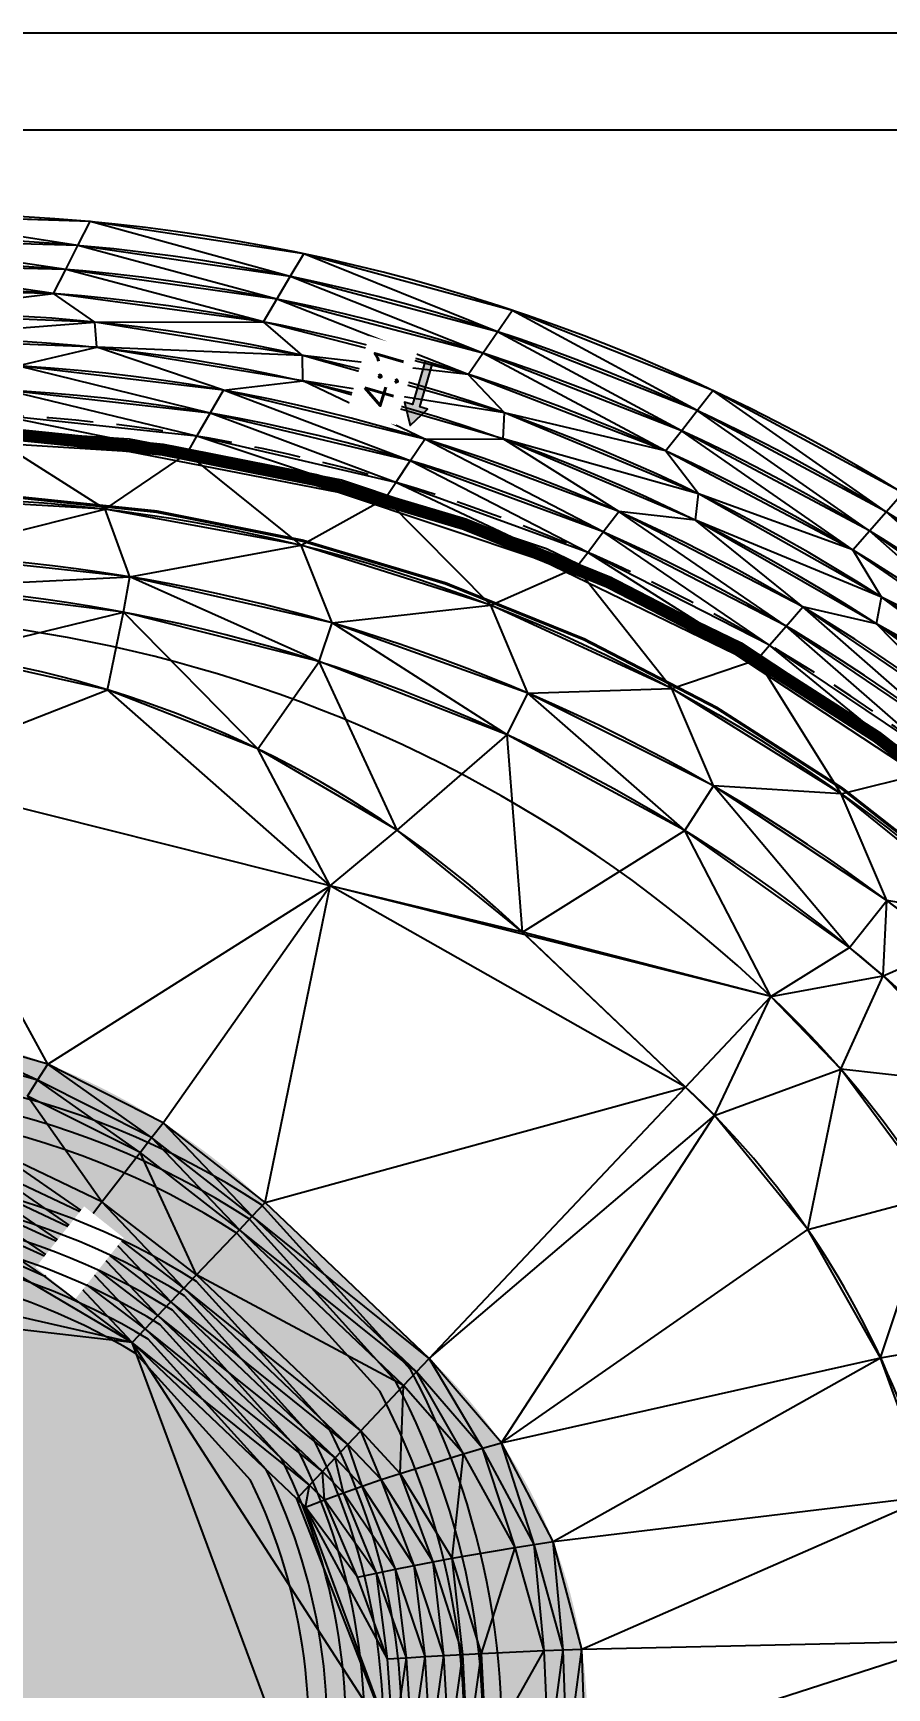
# Model space of a CAD drawing. Header units: inches. Extents: x 2461366 to 2469791, y 7062737 to 7065282.
# Drawn here: x 2467173.5 to 2467310.7, y 7064400.1 to 7064666.2 of the extents above; entities that cross this region are included whole.
import ezdxf

# ---------------------------------------------------------------- set-up
doc = ezdxf.new("R2010")
doc.units = ezdxf.units.IN
doc.header["$LTSCALE"] = 60
doc.header["$MEASUREMENT"] = 0
doc.linetypes.add('DASHED2', pattern=[0.375, 0.25, -0.125])
for name, color, linetype in [('3D', 5, 'Continuous'), ('C-SITE-VOLM', 7, 'Continuous'), ('CONT MNR LABEL', 6, 'Continuous'), ('CONTOURS', 35, 'Continuous'), ('POND HATCH', 9, 'Continuous'), ('PROP TRAIL', 3, 'Continuous'), ('Proposed Ground-C-TINN', 7, 'Continuous'), ('Proposed Ground-C-TINN-BNDY', 7, 'Continuous'), ('VOLLBLS', 7, 'Continuous'), ('WALL', 6, 'Continuous')]:
    doc.layers.add(name, color=color, linetype=linetype)
doc.styles.add('L80', font='simplex', dxfattribs={"height": 4.8})

# ---------------------------------------------------------------- blocks, each defined once
blk = doc.blocks.new('ARW-STREET')
blk.add_hatch(color=252).paths.add_polyline_path([(0.52, 0), (0.52, 6.04), (1.61, 6.04), (0, 8.83), (-1.61, 6.04), (-0.52, 6.04), (-0.52, 0)])
at = {"color": 4}
blk.add_lwpolyline([(0.52, 0), (0.52, 6.04), (1.61, 6.04), (0, 8.83), (-1.61, 6.04), (-0.52, 6.04), (-0.52, 0)], close=True, dxfattribs=at)

msp = doc.modelspace()

# ---------------------------------------------------------------- hatches: boundary and pattern name
at = {"layer": 'POND HATCH'}
h = msp.add_hatch(color=256, dxfattribs=at)
edge = h.paths.add_edge_path()
edge.add_arc((2466951.7, 7064352.35), 108.89, 233.9109, 275.8982)
edge.add_arc((2466992.73, 7064077.06), 169.62, 27.5436, 100.1323, ccw=False)
edge.add_arc((2467160.22, 7064161.14), 18, 198.2789, 316.5411)
edge.add_arc((2467248.7, 7064103.14), 88.14, 109.668, 148.8305, ccw=False)
edge.add_line((2467219.04, 7064186.14), (2467258.55, 7064203.87))
edge.add_arc((2467251.9, 7064218.69), 16.24, 294.1759, 386.094)
edge.add_line((2467266.49, 7064225.83), (2467260.31, 7064252.16))
edge.add_arc((2467435.11, 7064293.18), 179.55, 173.6431, 193.2048, ccw=False)
edge.add_line((2467256.66, 7064313.06), (2467262.32, 7064388.5))
edge.add_arc((2467182.25, 7064394.51), 80.3, 355.7132, 406.8753)
edge.add_line((2467237.14, 7064453.11), (2467210.8, 7064478.15))
edge.add_arc((2467136.05, 7064399.52), 108.49, 46.4533, 108.4108)
edge.add_line((2467101.79, 7064502.45), (2467083.31, 7064495.55))
edge.add_arc((2467016.7, 7064673.98), 190.45, 271.6598, 290.4729, ccw=False)
edge.add_arc((2467015.03, 7064451.78), 32.62, 77.2805, 154.3479)
edge.add_arc((2467111.93, 7064394.37), 145.16, 150.4749, 155.1278)
edge.add_arc((2467048.45, 7064421.34), 76.26, 153.4501, 169.2835)
edge.add_arc((2466785.23, 7064485.08), 194.71, 305.5174, 345.2536, ccw=False)
edge.add_line((2466898.35, 7064326.6), (2466887.56, 7064264.35))

# ---------------------------------------------------------------- linework, layer by layer
at = {"layer": '3D'}
for points in [[(2467154.31, 7064603.13, 556), (2467188.97, 7064600.97, 556), (2467223.06, 7064594.33, 556), (2467256, 7064583.32, 556), (2467287.24, 7064568.13, 556), (2467316.24, 7064549.02, 556)], [(2467154.31, 7064601.13, 553), (2467188.72, 7064598.98, 553), (2467222.55, 7064592.39, 553), (2467255.25, 7064581.46, 553), (2467286.25, 7064566.39, 553), (2467315.03, 7064547.42, 553)]]:
    msp.add_polyline3d(points, dxfattribs=at)
at = {"layer": 'C-SITE-VOLM'}
msp.add_lwpolyline([(2466523.71, 7063920.59), (2467563.71, 7063920.59), (2467563.71, 7064650.59), (2466523.71, 7064650.59), (2466523.71, 7063920.59)], dxfattribs=at)
at = {"layer": 'CONTOURS'}
for points, elevation in [([(2467378.23, 7064513.48, 0.264884), (2467116.04, 7064618.46), (2467090.55, 7064611.83, -0.082006), (2466933.08, 7064597.48, 0.031093), (2466878.18, 7064598.7), (2466862.05, 7064598.13, -0.20849), (2466803.89, 7064628.68)], 560), ([(2466808.62, 7064617.54, 0.183735), (2466846.28, 7064593.5), (2466859.14, 7064590.84), (2466862.33, 7064594.14), (2466878.33, 7064594.7, -0.031112), (2466932.76, 7064593.49, 0.082018), (2467091.56, 7064607.96), (2467116.82, 7064614.53, -0.264661), (2467375.1, 7064510.99, -0.007046)], 559), ([(2467371.97, 7064508.5, 0.264433), (2467117.6, 7064610.6), (2467092.57, 7064604.08, -0.08203), (2466932.45, 7064589.51, 0.032021), (2466891.55, 7064588.69), (2466877.09, 7064587.11)], 558)]:
    msp.add_lwpolyline(points, format="xyb", dxfattribs=dict(at, elevation=elevation))
msp.add_arc((2467155.01, 7064335.88, 554), 266.25, 38.5076, 97.6154, dxfattribs=at)
at = {"layer": 'Proposed Ground-C-TINN'}
for p, q in [((2467180.71, 7064632.02, 563), (2467148.01, 7064637.05, 564)), ((2467182.68, 7064635.86, 564), (2467148.01, 7064637.05, 564)), ((2467180.71, 7064632.02, 563), (2467182.68, 7064635.86, 564)), ((2467216.99, 7064630.69, 564), (2467182.68, 7064635.86, 564)), ((2467214.82, 7064627.05, 563), (2467182.68, 7064635.86, 564)), ((2467178.75, 7064628.17, 562), (2467146.26, 7064633, 563)), ((2467180.71, 7064632.02, 563), (2467146.26, 7064633, 563)), ((2467178.75, 7064628.17, 562), (2467180.71, 7064632.02, 563)), ((2467212.66, 7064623.41, 562), (2467180.71, 7064632.02, 563)), ((2467214.82, 7064627.05, 563), (2467180.71, 7064632.02, 563)), ((2467214.82, 7064627.05, 563), (2467216.99, 7064630.69, 564)), ((2467250.48, 7064621.6, 564), (2467216.99, 7064630.69, 564)), ((2467248.12, 7064618.17, 563), (2467216.99, 7064630.69, 564)), ((2467176.81, 7064624.31, 561), (2467144.53, 7064628.94, 562)), ((2467178.75, 7064628.17, 562), (2467144.53, 7064628.94, 562)), ((2467176.81, 7064624.31, 561), (2467178.75, 7064628.17, 562)), ((2467210.5, 7064619.76, 561), (2467178.75, 7064628.17, 562)), ((2467212.66, 7064623.41, 562), (2467178.75, 7064628.17, 562)), ((2467212.66, 7064623.41, 562), (2467214.82, 7064627.05, 563)), ((2467245.77, 7064614.73, 562), (2467214.82, 7064627.05, 563)), ((2467248.12, 7064618.17, 563), (2467214.82, 7064627.05, 563)), ((2467176.81, 7064624.31, 561), (2467142.81, 7064624.87, 561)), ((2467149.71, 7064621.08, 560), (2467176.81, 7064624.31, 561)), ((2467210.5, 7064619.76, 561), (2467176.81, 7064624.31, 561)), ((2467183.44, 7064619.71, 560), (2467176.81, 7064624.31, 561)), ((2467210.5, 7064619.76, 561), (2467212.66, 7064623.41, 562)), ((2467243.43, 7064611.29, 561), (2467212.66, 7064623.41, 562)), ((2467245.77, 7064614.73, 562), (2467212.66, 7064623.41, 562)), ((2467248.12, 7064618.17, 563), (2467250.48, 7064621.6, 564)), ((2467282.7, 7064608.73, 564), (2467250.48, 7064621.6, 564)), ((2467280.18, 7064605.49, 563), (2467250.48, 7064621.6, 564)), ((2467183.44, 7064619.71, 560), (2467149.71, 7064621.08, 560)), ((2467150.25, 7064617.09, 559), (2467183.44, 7064619.71, 560)), ((2467183.44, 7064619.71, 560), (2467210.5, 7064619.76, 561)), ((2467183.75, 7064615.66, 559), (2467183.44, 7064619.71, 560)), ((2467216.78, 7064614.36, 560), (2467183.44, 7064619.71, 560)), ((2467243.43, 7064611.29, 561), (2467210.5, 7064619.76, 561)), ((2467216.78, 7064614.36, 560), (2467210.5, 7064619.76, 561)), ((2467183.75, 7064615.66, 559), (2467150.25, 7064617.09, 559)), ((2467245.77, 7064614.73, 562), (2467248.12, 7064618.17, 563)), ((2467277.65, 7064602.25, 562), (2467248.12, 7064618.17, 563)), ((2467280.18, 7064605.49, 563), (2467248.12, 7064618.17, 563)), ((2467171.02, 7064612.67, 558), (2467183.75, 7064615.66, 559)), ((2467216.78, 7064614.36, 560), (2467183.75, 7064615.66, 559)), ((2467216.83, 7064610.25, 559), (2467183.75, 7064615.66, 559)), ((2467204.08, 7064608.75, 558), (2467183.75, 7064615.66, 559)), ((2467249.25, 7064605.11, 560), (2467216.78, 7064614.36, 560)), ((2467216.83, 7064610.25, 559), (2467216.78, 7064614.36, 560)), ((2467243.43, 7064611.29, 561), (2467216.78, 7064614.36, 560)), ((2467243.43, 7064611.29, 561), (2467245.77, 7064614.73, 562)), ((2467275.13, 7064599.01, 561), (2467245.77, 7064614.73, 562)), ((2467277.65, 7064602.25, 562), (2467245.77, 7064614.73, 562)), ((2467204.08, 7064608.75, 558), (2467171.02, 7064612.67, 558)), ((2467201.96, 7064605.07, 557), (2467171.02, 7064612.67, 558)), ((2467275.13, 7064599.01, 561), (2467243.43, 7064611.29, 561)), ((2467249.25, 7064605.11, 560), (2467243.43, 7064611.29, 561)), ((2467201.96, 7064605.07, 557), (2467169.12, 7064608.77, 557)), ((2467199.84, 7064601.37, 556), (2467169.12, 7064608.77, 557)), ((2467201.96, 7064605.07, 557), (2467204.08, 7064608.75, 558)), ((2467204.08, 7064608.75, 558), (2467216.83, 7064610.25, 559)), ((2467236.43, 7064600.91, 558), (2467204.08, 7064608.75, 558)), ((2467234.11, 7064597.43, 557), (2467204.08, 7064608.75, 558)), ((2467249.25, 7064605.11, 560), (2467216.83, 7064610.25, 559)), ((2467249.04, 7064600.95, 559), (2467216.83, 7064610.25, 559)), ((2467236.43, 7064600.91, 558), (2467216.83, 7064610.25, 559)), ((2467280.18, 7064605.49, 563), (2467282.7, 7064608.73, 564)), ((2467313.23, 7064592.24, 564), (2467282.7, 7064608.73, 564)), ((2467310.54, 7064589.19, 563), (2467282.7, 7064608.73, 564)), ((2467277.65, 7064602.25, 562), (2467280.18, 7064605.49, 563)), ((2467307.86, 7064586.15, 562), (2467280.18, 7064605.49, 563)), ((2467310.54, 7064589.19, 563), (2467280.18, 7064605.49, 563)), ((2467199.84, 7064601.37, 556), (2467167.23, 7064604.85, 556)), ((2467198.26, 7064598.59, 554), (2467167.23, 7064604.85, 556)), ((2467199.84, 7064601.37, 556), (2467201.96, 7064605.07, 557)), ((2467234.11, 7064597.43, 557), (2467201.96, 7064605.07, 557)), ((2467231.79, 7064593.95, 556), (2467201.96, 7064605.07, 557)), ((2467249.04, 7064600.95, 559), (2467249.25, 7064605.11, 560)), ((2467280.4, 7064592.09, 560), (2467249.25, 7064605.11, 560)), ((2467275.13, 7064599.01, 561), (2467249.25, 7064605.11, 560)), ((2467198.26, 7064598.59, 554), (2467165.81, 7064601.91, 554)), ((2467185.09, 7064589.65, 553), (2467165.81, 7064601.91, 554)), ((2467198.26, 7064598.59, 554), (2467199.84, 7064601.37, 556)), ((2467231.79, 7064593.95, 556), (2467199.84, 7064601.37, 556)), ((2467230.06, 7064591.33, 554), (2467199.84, 7064601.37, 556)), ((2467234.11, 7064597.43, 557), (2467236.43, 7064600.91, 558)), ((2467236.43, 7064600.91, 558), (2467249.04, 7064600.95, 559)), ((2467267.6, 7064589.24, 558), (2467236.43, 7064600.91, 558)), ((2467265.1, 7064585.97, 557), (2467236.43, 7064600.91, 558)), ((2467280.4, 7064592.09, 560), (2467249.04, 7064600.95, 559)), ((2467279.91, 7064587.87, 559), (2467249.04, 7064600.95, 559)), ((2467267.6, 7064589.24, 558), (2467249.04, 7064600.95, 559)), ((2467275.13, 7064599.01, 561), (2467277.65, 7064602.25, 562)), ((2467305.18, 7064583.1, 561), (2467277.65, 7064602.25, 562)), ((2467307.86, 7064586.15, 562), (2467277.65, 7064602.25, 562)), ((2467185.09, 7064589.65, 553), (2467198.26, 7064598.59, 554)), ((2467230.06, 7064591.33, 554), (2467198.26, 7064598.59, 554)), ((2467216.57, 7064583.86, 553), (2467198.26, 7064598.59, 554)), ((2467305.18, 7064583.1, 561), (2467275.13, 7064599.01, 561)), ((2467280.4, 7064592.09, 560), (2467275.13, 7064599.01, 561)), ((2467231.79, 7064593.95, 556), (2467234.11, 7064597.43, 557)), ((2467265.1, 7064585.97, 557), (2467234.11, 7064597.43, 557)), ((2467262.61, 7064582.7, 556), (2467234.11, 7064597.43, 557)), ((2467230.06, 7064591.33, 554), (2467231.79, 7064593.95, 556)), ((2467262.61, 7064582.7, 556), (2467231.79, 7064593.95, 556)), ((2467260.74, 7064580.24, 554), (2467231.79, 7064593.95, 556)), ((2467310.54, 7064589.19, 563), (2467313.23, 7064592.24, 564)), ((2467185.09, 7064589.65, 553), (2467153.14, 7064591.47, 553)), ((2467155.85, 7064582.27, 552), (2467185.09, 7064589.65, 553)), ((2467216.57, 7064583.86, 553), (2467185.09, 7064589.65, 553)), ((2467189.04, 7064578.78, 552), (2467185.09, 7064589.65, 553)), ((2467216.57, 7064583.86, 553), (2467230.06, 7064591.33, 554)), ((2467260.74, 7064580.24, 554), (2467230.06, 7064591.33, 554)), ((2467247.07, 7064574.2, 553), (2467230.06, 7064591.33, 554)), ((2467279.91, 7064587.87, 559), (2467280.4, 7064592.09, 560)), ((2467309.8, 7064575.48, 560), (2467280.4, 7064592.09, 560)), ((2467305.18, 7064583.1, 561), (2467280.4, 7064592.09, 560)), ((2467265.1, 7064585.97, 557), (2467267.6, 7064589.24, 558)), ((2467279.91, 7064587.87, 559), (2467267.6, 7064589.24, 558)), ((2467297.15, 7064573.92, 558), (2467267.6, 7064589.24, 558)), ((2467294.49, 7064570.85, 557), (2467267.6, 7064589.24, 558)), ((2467309.8, 7064575.48, 560), (2467279.91, 7064587.87, 559)), ((2467309.01, 7064571.22, 559), (2467279.91, 7064587.87, 559)), ((2467297.15, 7064573.92, 558), (2467279.91, 7064587.87, 559)), ((2467307.86, 7064586.15, 562), (2467310.54, 7064589.19, 563)), ((2467335.98, 7064566.63, 562), (2467310.54, 7064589.19, 563)), ((2467338.82, 7064569.49, 563), (2467310.54, 7064589.19, 563)), ((2467262.61, 7064582.7, 556), (2467265.1, 7064585.97, 557)), ((2467294.49, 7064570.85, 557), (2467265.1, 7064585.97, 557)), ((2467291.82, 7064567.78, 556), (2467265.1, 7064585.97, 557)), ((2467305.18, 7064583.1, 561), (2467307.86, 7064586.15, 562)), ((2467333.15, 7064563.77, 561), (2467307.86, 7064586.15, 562)), ((2467335.98, 7064566.63, 562), (2467307.86, 7064586.15, 562)), ((2467189.04, 7064578.78, 552), (2467155.85, 7064582.27, 552)), ((2467189.04, 7064578.78, 552), (2467216.57, 7064583.86, 553)), ((2467247.07, 7064574.2, 553), (2467216.57, 7064583.86, 553)), ((2467221.57, 7064571.35, 552), (2467216.57, 7064583.86, 553)), ((2467260.74, 7064580.24, 554), (2467262.61, 7064582.7, 556)), ((2467291.82, 7064567.78, 556), (2467262.61, 7064582.7, 556)), ((2467289.83, 7064565.48, 554), (2467262.61, 7064582.7, 556)), ((2467333.15, 7064563.77, 561), (2467305.18, 7064583.1, 561)), ((2467309.8, 7064575.48, 560), (2467305.18, 7064583.1, 561)), ((2467247.07, 7064574.2, 553), (2467260.74, 7064580.24, 554)), ((2467289.83, 7064565.48, 554), (2467260.74, 7064580.24, 554)), ((2467276.13, 7064560.81, 553), (2467260.74, 7064580.24, 554)), ((2467155.84, 7064577.12, 551), (2467189.04, 7064578.78, 552)), ((2467188.02, 7064573.08, 551), (2467155.84, 7064577.12, 551)), ((2467188.02, 7064573.08, 551), (2467189.04, 7064578.78, 552)), ((2467221.57, 7064571.35, 552), (2467189.04, 7064578.78, 552)), ((2467219.45, 7064565.13, 551), (2467189.04, 7064578.78, 552)), ((2467221.57, 7064571.35, 552), (2467247.07, 7064574.2, 553)), ((2467276.13, 7064560.81, 553), (2467247.07, 7064574.2, 553)), ((2467252.98, 7064560.08, 552), (2467247.07, 7064574.2, 553)), ((2467294.49, 7064570.85, 557), (2467297.15, 7064573.92, 558)), ((2467309.01, 7064571.22, 559), (2467297.15, 7064573.92, 558)), ((2467324.66, 7064555.17, 558), (2467297.15, 7064573.92, 558)), ((2467321.83, 7064552.3, 557), (2467297.15, 7064573.92, 558)), ((2467309.01, 7064571.22, 559), (2467309.8, 7064575.48, 560)), ((2467337.02, 7064555.51, 560), (2467309.8, 7064575.48, 560)), ((2467333.15, 7064563.77, 561), (2467309.8, 7064575.48, 560)), ((2467160.16, 7064566.27, 549), (2467188.02, 7064573.08, 551)), ((2467185.47, 7064560.59, 549), (2467188.02, 7064573.08, 551)), ((2467209.61, 7064551.1, 549), (2467188.02, 7064573.08, 551)), ((2467219.45, 7064565.13, 551), (2467188.02, 7064573.08, 551)), ((2467219.45, 7064565.13, 551), (2467221.57, 7064571.35, 552)), ((2467249.67, 7064553.36, 551), (2467221.57, 7064571.35, 552)), ((2467252.98, 7064560.08, 552), (2467221.57, 7064571.35, 552)), ((2467291.82, 7064567.78, 556), (2467294.49, 7064570.85, 557)), ((2467321.83, 7064552.3, 557), (2467294.49, 7064570.85, 557)), ((2467319.01, 7064549.43, 556), (2467294.49, 7064570.85, 557)), ((2467337.02, 7064555.51, 560), (2467309.01, 7064571.22, 559)), ((2467335.92, 7064551.22, 559), (2467309.01, 7064571.22, 559)), ((2467324.66, 7064555.17, 558), (2467309.01, 7064571.22, 559)), ((2467185.47, 7064560.59, 549), (2467160.16, 7064566.27, 549)), ((2467289.83, 7064565.48, 554), (2467291.82, 7064567.78, 556)), ((2467319.01, 7064549.43, 556), (2467291.82, 7064567.78, 556)), ((2467316.89, 7064547.27, 554), (2467291.82, 7064567.78, 556)), ((2467209.61, 7064551.1, 549), (2467219.45, 7064565.13, 551)), ((2467232.01, 7064538.01, 549), (2467219.45, 7064565.13, 551)), ((2467249.67, 7064553.36, 551), (2467219.45, 7064565.13, 551)), ((2467276.13, 7064560.81, 553), (2467289.83, 7064565.48, 554)), ((2467316.89, 7064547.27, 554), (2467289.83, 7064565.48, 554)), ((2467303.3, 7064543.9, 553), (2467289.83, 7064565.48, 554)), ((2467150.47, 7064546.87, 550), (2467185.47, 7064560.59, 549)), ((2467209.61, 7064551.1, 549), (2467185.47, 7064560.59, 549)), ((2467221.25, 7064529.09, 550), (2467185.47, 7064560.59, 549)), ((2467252.98, 7064560.08, 552), (2467276.13, 7064560.81, 553)), ((2467303.3, 7064543.9, 553), (2467276.13, 7064560.81, 553)), ((2467282.82, 7064545.14, 552), (2467276.13, 7064560.81, 553)), ((2467249.67, 7064553.36, 551), (2467252.98, 7064560.08, 552)), ((2467278.21, 7064537.97, 551), (2467252.98, 7064560.08, 552)), ((2467282.82, 7064545.14, 552), (2467252.98, 7064560.08, 552)), ((2467232.01, 7064538.01, 549), (2467249.67, 7064553.36, 551)), ((2467278.21, 7064537.97, 551), (2467249.67, 7064553.36, 551)), ((2467252.13, 7064521.64, 549), (2467249.67, 7064553.36, 551)), ((2467221.25, 7064529.09, 550), (2467209.61, 7064551.1, 549)), ((2467232.01, 7064538.01, 549), (2467209.61, 7064551.1, 549)), ((2467303.3, 7064543.9, 553), (2467316.89, 7064547.27, 554)), ((2467221.25, 7064529.09, 550), (2467150.47, 7064546.87, 550)), ((2467175.88, 7064500.43, 548), (2467150.47, 7064546.87, 550)), ((2467278.21, 7064537.97, 551), (2467282.82, 7064545.14, 552)), ((2467303.3, 7064543.9, 553), (2467282.82, 7064545.14, 552)), ((2467304.64, 7064519.18, 551), (2467282.82, 7064545.14, 552)), ((2467310.66, 7064526.73, 552), (2467282.82, 7064545.14, 552)), ((2467328.15, 7064523.73, 553), (2467303.3, 7064543.9, 553)), ((2467310.66, 7064526.73, 552), (2467303.3, 7064543.9, 553)), ((2467221.25, 7064529.09, 550), (2467232.01, 7064538.01, 549)), ((2467252.13, 7064521.64, 549), (2467232.01, 7064538.01, 549)), ((2467252.13, 7064521.64, 549), (2467278.21, 7064537.97, 551)), ((2467304.64, 7064519.18, 551), (2467278.21, 7064537.97, 551)), ((2467292.03, 7064511.3, 550), (2467278.21, 7064537.97, 551)), ((2467175.88, 7064500.43, 548), (2467221.25, 7064529.09, 550)), ((2467194.41, 7064490.97, 548), (2467221.25, 7064529.09, 550)), ((2467210.8, 7064478.15, 548), (2467221.25, 7064529.09, 550)), ((2467252.13, 7064521.64, 549), (2467221.25, 7064529.09, 550)), ((2467278.34, 7064496.73, 549), (2467221.25, 7064529.09, 550)), ((2467252.58, 7064521.22, 549), (2467221.25, 7064529.09, 550)), ((2467304.64, 7064519.18, 551), (2467310.66, 7064526.73, 552)), ((2467310.09, 7064514.64, 551), (2467310.66, 7064526.73, 552)), ((2467328.15, 7064523.73, 553), (2467310.66, 7064526.73, 552)), ((2467320.56, 7064519.14, 552), (2467310.66, 7064526.73, 552)), ((2467252.58, 7064521.22, 549), (2467252.13, 7064521.64, 549)), ((2467292.03, 7064511.3, 550), (2467252.13, 7064521.64, 549)), ((2467278.34, 7064496.73, 549), (2467252.58, 7064521.22, 549)), ((2467292.03, 7064511.3, 550), (2467252.58, 7064521.22, 549)), ((2467292.03, 7064511.3, 550), (2467304.64, 7064519.18, 551)), ((2467310.09, 7064514.64, 551), (2467304.64, 7064519.18, 551)), ((2467310.09, 7064514.64, 551), (2467320.56, 7064519.14, 552)), ((2467292.03, 7064511.3, 550), (2467310.09, 7064514.64, 551)), ((2467303.26, 7064499.63, 550), (2467310.09, 7064514.64, 551)), ((2467327.43, 7064496.88, 551), (2467310.09, 7064514.64, 551)), ((2467278.34, 7064496.73, 549), (2467292.03, 7064511.3, 550)), ((2467283, 7064492.14, 549), (2467292.03, 7064511.3, 550)), ((2467303.26, 7064499.63, 550), (2467292.03, 7064511.3, 550)), ((2467175.88, 7064500.43, 548), (2467155.88, 7064506.18, 548)), ((2467174.24, 7064497.85, 547), (2467155.88, 7064506.18, 548)), ((2467174.24, 7064497.85, 547), (2467154.48, 7064503.38, 547)), ((2467174.24, 7064497.85, 547), (2467175.88, 7064500.43, 548)), ((2467194.41, 7064490.97, 548), (2467175.88, 7064500.43, 548)), ((2467192.55, 7064488.6, 547), (2467175.88, 7064500.43, 548)), ((2467283, 7064492.14, 549), (2467303.26, 7064499.63, 550)), ((2467297.98, 7064473.82, 549), (2467303.26, 7064499.63, 550)), ((2467327.43, 7064496.88, 551), (2467303.26, 7064499.63, 550)), ((2467318.3, 7064479.28, 550), (2467303.26, 7064499.63, 550)), ((2467172.61, 7064495.26, 546), (2467174.24, 7064497.85, 547)), ((2467192.55, 7064488.6, 547), (2467174.24, 7064497.85, 547)), ((2467190.7, 7064486.22, 546), (2467174.24, 7064497.85, 547)), ((2467210.8, 7064478.15, 548), (2467278.34, 7064496.73, 549)), ((2467237.14, 7064453.11, 548), (2467278.34, 7064496.73, 549)), ((2467283, 7064492.14, 549), (2467278.34, 7064496.73, 549)), ((2467190.7, 7064486.22, 546), (2467172.61, 7064495.26, 546)), ((2467184.55, 7064478.27, 545), (2467172.61, 7064495.26, 546)), ((2467237.14, 7064453.11, 548), (2467283, 7064492.14, 549)), ((2467248.74, 7064439.52, 548), (2467283, 7064492.14, 549)), ((2467297.98, 7064473.82, 549), (2467283, 7064492.14, 549)), ((2467190.7, 7064486.22, 546), (2467192.55, 7064488.6, 547)), ((2467192.55, 7064488.6, 547), (2467194.41, 7064490.97, 548)), ((2467208.73, 7064475.98, 547), (2467192.55, 7064488.6, 547)), ((2467206.66, 7064473.8, 546), (2467192.55, 7064488.6, 547)), ((2467210.8, 7064478.15, 548), (2467194.41, 7064490.97, 548)), ((2467208.73, 7064475.98, 547), (2467194.41, 7064490.97, 548)), ((2467184.55, 7064478.27, 545), (2467167.24, 7064486.59, 545)), ((2467182.71, 7064475.88, 544), (2467167.24, 7064486.59, 545)), ((2467184.55, 7064478.27, 545), (2467190.7, 7064486.22, 546)), ((2467206.66, 7064473.8, 546), (2467190.7, 7064486.22, 546)), ((2467199.77, 7064466.55, 545), (2467190.7, 7064486.22, 546)), ((2467182.71, 7064475.88, 544), (2467165.64, 7064483.97, 544)), ((2467180.88, 7064473.48, 543), (2467165.64, 7064483.97, 544)), ((2467180.88, 7064473.48, 543), (2467164.06, 7064481.35, 543)), ((2467179.05, 7064471.08, 542), (2467164.06, 7064481.35, 543)), ((2467179.05, 7064471.08, 542), (2467162.48, 7064478.71, 542)), ((2467177.23, 7064468.68, 541), (2467162.48, 7064478.71, 542)), ((2467182.71, 7064475.88, 544), (2467184.55, 7064478.27, 545)), ((2467199.77, 7064466.55, 545), (2467184.55, 7064478.27, 545)), ((2467197.71, 7064464.38, 544), (2467184.55, 7064478.27, 545)), ((2467208.73, 7064475.98, 547), (2467210.8, 7064478.15, 548)), ((2467237.14, 7064453.11, 548), (2467210.8, 7064478.15, 548)), ((2467297.98, 7064473.82, 549), (2467318.3, 7064479.28, 550)), ((2467309.66, 7064453.23, 549), (2467318.3, 7064479.28, 550)), ((2467177.23, 7064468.68, 541), (2467160.91, 7064476.07, 541)), ((2467175.41, 7064466.27, 540), (2467160.91, 7064476.07, 541)), ((2467180.88, 7064473.48, 543), (2467182.71, 7064475.88, 544)), ((2467197.71, 7064464.38, 544), (2467182.71, 7064475.88, 544)), ((2467195.64, 7064462.2, 543), (2467182.71, 7064475.88, 544)), ((2467206.66, 7064473.8, 546), (2467208.73, 7064475.98, 547)), ((2467237.14, 7064453.11, 548), (2467208.73, 7064475.98, 547)), ((2467235.08, 7064450.93, 547), (2467208.73, 7064475.98, 547)), ((2467189.44, 7064455.68, 540), (2467112.07, 7064473.2, 540)), ((2467175.41, 7064466.27, 540), (2467159.35, 7064473.42, 540)), ((2467189.44, 7064455.68, 540), (2467159.35, 7064473.42, 540)), ((2467179.05, 7064471.08, 542), (2467180.88, 7064473.48, 543)), ((2467195.64, 7064462.2, 543), (2467180.88, 7064473.48, 543)), ((2467193.57, 7064460.03, 542), (2467180.88, 7064473.48, 543)), ((2467199.77, 7064466.55, 545), (2467206.66, 7064473.8, 546)), ((2467235.08, 7064450.93, 547), (2467206.66, 7064473.8, 546)), ((2467233.02, 7064448.75, 546), (2467206.66, 7064473.8, 546)), ((2467248.74, 7064439.52, 548), (2467297.98, 7064473.82, 549)), ((2467309.66, 7064453.23, 549), (2467297.98, 7064473.82, 549)), ((2467177.23, 7064468.68, 541), (2467179.05, 7064471.08, 542)), ((2467193.57, 7064460.03, 542), (2467179.05, 7064471.08, 542)), ((2467191.51, 7064457.86, 541), (2467179.05, 7064471.08, 542)), ((2467175.41, 7064466.27, 540), (2467177.23, 7064468.68, 541)), ((2467191.51, 7064457.86, 541), (2467177.23, 7064468.68, 541)), ((2467189.44, 7064455.68, 540), (2467177.23, 7064468.68, 541)), ((2467189.44, 7064455.68, 540), (2467094.16, 7064466.51, 540)), ((2467189.44, 7064455.68, 540), (2467175.41, 7064466.27, 540)), ((2467197.71, 7064464.38, 544), (2467199.77, 7064466.55, 545)), ((2467233.02, 7064448.75, 546), (2467199.77, 7064466.55, 545)), ((2467226.16, 7064441.47, 545), (2467199.77, 7064466.55, 545)), ((2467193.57, 7064460.03, 542), (2467195.64, 7064462.2, 543)), ((2467195.64, 7064462.2, 543), (2467197.71, 7064464.38, 544)), ((2467222.04, 7064437.11, 543), (2467195.64, 7064462.2, 543)), ((2467224.1, 7064439.29, 544), (2467195.64, 7064462.2, 543)), ((2467224.1, 7064439.29, 544), (2467197.71, 7064464.38, 544)), ((2467226.16, 7064441.47, 545), (2467197.71, 7064464.38, 544)), ((2467191.51, 7064457.86, 541), (2467193.57, 7064460.03, 542)), ((2467219.99, 7064434.92, 542), (2467193.57, 7064460.03, 542)), ((2467222.04, 7064437.11, 543), (2467193.57, 7064460.03, 542)), ((2467189.44, 7064455.68, 540), (2467191.51, 7064457.86, 541)), ((2467219.99, 7064434.92, 542), (2467191.51, 7064457.86, 541)), ((2467217.93, 7064432.74, 541), (2467191.51, 7064457.86, 541)), ((2467309.66, 7064453.23, 549), (2467329.94, 7064456.81, 550)), ((2467231.41, 7064390.82, 540), (2467189.44, 7064455.68, 540)), ((2467215.87, 7064430.55, 540), (2467189.44, 7064455.68, 540)), ((2467228.39, 7064350.61, 540), (2467189.44, 7064455.68, 540)), ((2467217.93, 7064432.74, 541), (2467189.44, 7064455.68, 540)), ((2467235.08, 7064450.93, 547), (2467237.14, 7064453.11, 548)), ((2467248.74, 7064439.52, 548), (2467237.14, 7064453.11, 548)), ((2467245.69, 7064438.66, 547), (2467237.14, 7064453.11, 548)), ((2467248.74, 7064439.52, 548), (2467309.66, 7064453.23, 549)), ((2467257.06, 7064423.68, 548), (2467309.66, 7064453.23, 549)), ((2467317.72, 7064430.98, 549), (2467309.66, 7064453.23, 549)), ((2467226.16, 7064441.47, 545), (2467233.02, 7064448.75, 546)), ((2467232.49, 7064434.63, 545), (2467233.02, 7064448.75, 546)), ((2467233.02, 7064448.75, 546), (2467235.08, 7064450.93, 547)), ((2467242.64, 7064437.78, 546), (2467233.02, 7064448.75, 546)), ((2467245.69, 7064438.66, 547), (2467235.08, 7064450.93, 547)), ((2467242.64, 7064437.78, 546), (2467235.08, 7064450.93, 547)), ((2467224.1, 7064439.29, 544), (2467226.16, 7064441.47, 545)), ((2467232.49, 7064434.63, 545), (2467226.16, 7064441.47, 545)), ((2467229.44, 7064433.62, 544), (2467226.16, 7064441.47, 545)), ((2467222.04, 7064437.11, 543), (2467224.1, 7064439.29, 544)), ((2467229.44, 7064433.62, 544), (2467224.1, 7064439.29, 544)), ((2467226.4, 7064432.58, 543), (2467224.1, 7064439.29, 544)), ((2467242.64, 7064437.78, 546), (2467245.69, 7064438.66, 547)), ((2467245.69, 7064438.66, 547), (2467248.74, 7064439.52, 548)), ((2467254.02, 7064423.21, 547), (2467245.69, 7064438.66, 547)), ((2467250.98, 7064422.72, 546), (2467245.69, 7064438.66, 547)), ((2467257.06, 7064423.68, 548), (2467248.74, 7064439.52, 548)), ((2467254.02, 7064423.21, 547), (2467248.74, 7064439.52, 548)), ((2467219.99, 7064434.92, 542), (2467222.04, 7064437.11, 543)), ((2467226.4, 7064432.58, 543), (2467222.04, 7064437.11, 543)), ((2467223.36, 7064431.49, 542), (2467222.04, 7064437.11, 543)), ((2467232.49, 7064434.63, 545), (2467242.64, 7064437.78, 546)), ((2467240.84, 7064420.98, 545), (2467242.64, 7064437.78, 546)), ((2467250.98, 7064422.72, 546), (2467242.64, 7064437.78, 546)), ((2467215.87, 7064430.55, 540), (2467217.93, 7064432.74, 541)), ((2467217.28, 7064429.19, 540), (2467217.93, 7064432.74, 541)), ((2467217.93, 7064432.74, 541), (2467219.99, 7064434.92, 542)), ((2467220.31, 7064430.36, 541), (2467217.93, 7064432.74, 541)), ((2467223.36, 7064431.49, 542), (2467219.99, 7064434.92, 542)), ((2467220.31, 7064430.36, 541), (2467219.99, 7064434.92, 542)), ((2467223.36, 7064431.49, 542), (2467226.4, 7064432.58, 543)), ((2467226.4, 7064432.58, 543), (2467229.44, 7064433.62, 544)), ((2467231.71, 7064419.23, 542), (2467226.4, 7064432.58, 543)), ((2467234.75, 7064419.83, 543), (2467226.4, 7064432.58, 543)), ((2467229.44, 7064433.62, 544), (2467232.49, 7064434.63, 545)), ((2467234.75, 7064419.83, 543), (2467229.44, 7064433.62, 544)), ((2467237.8, 7064420.42, 544), (2467229.44, 7064433.62, 544)), ((2467237.8, 7064420.42, 544), (2467232.49, 7064434.63, 545)), ((2467240.84, 7064420.98, 545), (2467232.49, 7064434.63, 545)), ((2467217.28, 7064429.19, 540), (2467215.87, 7064430.55, 540)), ((2467231.41, 7064390.82, 540), (2467215.87, 7064430.55, 540)), ((2467217.28, 7064429.19, 540), (2467220.31, 7064430.36, 541)), ((2467220.31, 7064430.36, 541), (2467223.36, 7064431.49, 542)), ((2467228.66, 7064418.6, 541), (2467220.31, 7064430.36, 541)), ((2467225.62, 7064417.94, 540), (2467220.31, 7064430.36, 541)), ((2467231.71, 7064419.23, 542), (2467223.36, 7064431.49, 542)), ((2467228.66, 7064418.6, 541), (2467223.36, 7064431.49, 542)), ((2467257.06, 7064423.68, 548), (2467317.72, 7064430.98, 549)), ((2467261.66, 7064406.39, 548), (2467317.72, 7064430.98, 549)), ((2467230.46, 7064404.8, 540), (2467217.28, 7064429.19, 540)), ((2467231.41, 7064390.82, 540), (2467217.28, 7064429.19, 540)), ((2467225.62, 7064417.94, 540), (2467217.28, 7064429.19, 540)), ((2467240.84, 7064420.98, 545), (2467250.98, 7064422.72, 546)), ((2467245.56, 7064405.69, 545), (2467250.98, 7064422.72, 546)), ((2467250.98, 7064422.72, 546), (2467254.02, 7064423.21, 547)), ((2467255.63, 7064406.15, 546), (2467250.98, 7064422.72, 546)), ((2467254.02, 7064423.21, 547), (2467257.06, 7064423.68, 548)), ((2467258.64, 7064406.27, 547), (2467254.02, 7064423.21, 547)), ((2467255.63, 7064406.15, 546), (2467254.02, 7064423.21, 547)), ((2467261.66, 7064406.39, 548), (2467257.06, 7064423.68, 548)), ((2467258.64, 7064406.27, 547), (2467257.06, 7064423.68, 548)), ((2467228.66, 7064418.6, 541), (2467231.71, 7064419.23, 542)), ((2467231.71, 7064419.23, 542), (2467234.75, 7064419.83, 543)), ((2467236.5, 7064405.19, 542), (2467231.71, 7064419.23, 542)), ((2467233.48, 7064405, 541), (2467231.71, 7064419.23, 542)), ((2467234.75, 7064419.83, 543), (2467237.8, 7064420.42, 544)), ((2467239.52, 7064405.36, 543), (2467234.75, 7064419.83, 543)), ((2467236.5, 7064405.19, 542), (2467234.75, 7064419.83, 543)), ((2467237.8, 7064420.42, 544), (2467240.84, 7064420.98, 545)), ((2467242.54, 7064405.53, 544), (2467237.8, 7064420.42, 544)), ((2467239.52, 7064405.36, 543), (2467237.8, 7064420.42, 544)), ((2467245.56, 7064405.69, 545), (2467240.84, 7064420.98, 545)), ((2467242.54, 7064405.53, 544), (2467240.84, 7064420.98, 545)), ((2467225.62, 7064417.94, 540), (2467228.66, 7064418.6, 541)), ((2467230.46, 7064404.8, 540), (2467225.62, 7064417.94, 540)), ((2467233.48, 7064405, 541), (2467228.66, 7064418.6, 541)), ((2467230.46, 7064404.8, 540), (2467228.66, 7064418.6, 541)), ((2467245.56, 7064405.69, 545), (2467255.63, 7064406.15, 546)), ((2467246.36, 7064389.7, 545), (2467255.63, 7064406.15, 546)), ((2467255.63, 7064406.15, 546), (2467258.64, 7064406.27, 547)), ((2467256.34, 7064388.95, 546), (2467255.63, 7064406.15, 546)), ((2467256.34, 7064388.95, 546), (2467258.64, 7064406.27, 547)), ((2467258.64, 7064406.27, 547), (2467261.66, 7064406.39, 548)), ((2467259.33, 7064388.73, 547), (2467258.64, 7064406.27, 547)), ((2467259.33, 7064388.73, 547), (2467261.66, 7064406.39, 548)), ((2467261.66, 7064406.39, 548), (2467321.92, 7064407.69, 549)), ((2467262.32, 7064388.5, 548), (2467261.66, 7064406.39, 548)), ((2467262.32, 7064388.5, 548), (2467321.92, 7064407.69, 549)), ((2467230.46, 7064404.8, 540), (2467233.48, 7064405, 541)), ((2467231.41, 7064390.82, 540), (2467230.46, 7064404.8, 540)), ((2467231.41, 7064390.82, 540), (2467233.48, 7064405, 541)), ((2467233.48, 7064405, 541), (2467236.5, 7064405.19, 542)), ((2467234.4, 7064390.6, 541), (2467233.48, 7064405, 541)), ((2467234.4, 7064390.6, 541), (2467236.5, 7064405.19, 542)), ((2467236.5, 7064405.19, 542), (2467239.52, 7064405.36, 543)), ((2467237.39, 7064390.37, 542), (2467236.5, 7064405.19, 542)), ((2467237.39, 7064390.37, 542), (2467239.52, 7064405.36, 543)), ((2467239.52, 7064405.36, 543), (2467242.54, 7064405.53, 544)), ((2467240.38, 7064390.15, 543), (2467239.52, 7064405.36, 543)), ((2467240.38, 7064390.15, 543), (2467242.54, 7064405.53, 544)), ((2467242.54, 7064405.53, 544), (2467245.56, 7064405.69, 545)), ((2467243.37, 7064389.93, 544), (2467242.54, 7064405.53, 544)), ((2467243.37, 7064389.93, 544), (2467245.56, 7064405.69, 545)), ((2467246.36, 7064389.7, 545), (2467245.56, 7064405.69, 545))]:
    msp.add_line(p, q, dxfattribs=at)
at = {"layer": 'Proposed Ground-C-TINN-BNDY'}
msp.add_lwpolyline([(2467313.23, 7064592.24), (2467282.7, 7064608.73), (2467250.48, 7064621.6), (2467216.99, 7064630.69), (2467182.68, 7064635.86), (2467148.01, 7064637.05), (2467113.42, 7064634.25), (2467112.91, 7064634.18), (2467086.53, 7064627.31), (2467044.15, 7064618.35), (2467001.12, 7064613.34), (2466957.82, 7064612.31), (2466934.33, 7064613.43)], dxfattribs=at)
at = {"layer": 'VOLLBLS'}
msp.add_lwpolyline([(2466520.06, 7063913.18), (2467627.06, 7063913.18), (2467627.06, 7064666.18), (2466520.06, 7064666.18), (2466520.06, 7063913.18)], dxfattribs=at)

# ---------------------------------------------------------------- block references
at = {"color": 7, "xscale": 1.199999999421428, "yscale": 1.200000000426537, "zscale": 1.200000000000045, "rotation": 163.5310198718885}
msp.add_blockref('ARW-STREET', (2467237.1, 7064613.24, 561), dxfattribs=at)

# ---------------------------------------------------------------- next in the draw order: wipeouts: each hides what was drawn before it
at = {"color": 7}
msp.add_wipeout([(2467180.32, 7064462.69), (2467188.09, 7064472.48), (2467181.71, 7064477.55), (2467173.93, 7064467.76)], dxfattribs=at).translate(0, 0, 540).dxf.layer = 'CONT MNR LABEL'

# ---------------------------------------------------------------- next in the draw order: linework, layer by layer
at = {"layer": 'CONTOURS'}
for points, elevation in [([(2467522.84, 7064324.62, -0.12314), (2467488.77, 7064320.71, -0.302662), (2467459.33, 7064347.69, -0.058826), (2467454.98, 7064382.59, 0.040573), (2467452.47, 7064413.41, 0.046376), (2467440.01, 7064446.12), (2467413.03, 7064491.68, 0.023106), (2467396.29, 7064516.27, 0.007046), (2467390.75, 7064523.45, 0.265731), (2467112.91, 7064634.18), (2467086.53, 7064627.31, -0.081958), (2466934.33, 7064613.43, 0.031019), (2466877.58, 7064614.68), (2466862.4, 7064614.16, -0.205286), (2466816.37, 7064638.69)], 564), ([(2467550.79, 7064274.26), (2467548.7, 7064277.6, 0.26548), (2467491.92, 7064307.02, -0.339207), (2467456.49, 7064327.43, -0.102321), (2467449.97, 7064363.14, 0.066431), (2467448.56, 7064412.55, 0.045871), (2467436.49, 7064444.21), (2467409.61, 7064489.61, 0.023079), (2467393.1, 7064513.87, 0.007046), (2467387.62, 7064520.96, 0.265526), (2467113.7, 7064630.25), (2467087.53, 7064623.44, -0.08197), (2466934.02, 7064609.44, 0.031037), (2466877.73, 7064610.69), (2466862.3, 7064610.15, -0.206188), (2466813.25, 7064636.19)], 563), ([(2467560.19, 7064253.01), (2467538.17, 7064271.81, 0.143278), (2467518.29, 7064284.77, 0.093011), (2467484.05, 7064285.84, -0.274454), (2467455.02, 7064301.69, -0.118697), (2467444.59, 7064353.07, 0.080679), (2467444.65, 7064411.69, 0.045346), (2467432.96, 7064442.31), (2467406.18, 7064487.55, 0.023052), (2467389.9, 7064511.46, 0.007046), (2467384.49, 7064518.46, 0.265316), (2467114.48, 7064626.32), (2467088.54, 7064619.57, -0.081982), (2466933.71, 7064605.46, 0.031056), (2466877.88, 7064606.69), (2466862.21, 7064606.14, -0.207017), (2466810.13, 7064633.68)], 562), ([(2467550.48, 7064247.12), (2467538.18, 7064262.33, 0.143388), (2467505.43, 7064264.82, -0.110469), (2467479.2, 7064259.63, -0.319836), (2467455.99, 7064276.22, -0.073446), (2467443.8, 7064315.03, 0.014477), (2467443.09, 7064319.67, -0.045264), (2467440.15, 7064346.94, -0.04479), (2467440.64, 7064353.71, 0.080358), (2467440.74, 7064410.82, 0.0448), (2467429.44, 7064440.41), (2467402.76, 7064485.48, 0.023025), (2467386.7, 7064509.06, 0.007046), (2467381.36, 7064515.97, 0.265102), (2467115.26, 7064622.39), (2467089.55, 7064615.7, -0.081994), (2466933.39, 7064601.47, 0.031074), (2466878.03, 7064602.69), (2466862.13, 7064602.14, -0.207781), (2466807.01, 7064631.18)], 561), ([(2467481.62, 7064205.45), (2467475.35, 7064213.14), (2467475.91, 7064215.68, -0.118759), (2467429.09, 7064309.01, -0.065221), (2467424.15, 7064352.32, 0.085155), (2467425.08, 7064407.37, 0.042374), (2467415.34, 7064432.83), (2467389.06, 7064477.21, 0.022906), (2467373.9, 7064499.45, 0.007049), (2467368.84, 7064506.01, 0.264201), (2467118.38, 7064606.66), (2467093.58, 7064600.21, -0.082041), (2466932.14, 7064585.52, 0.084633), (2466900.76, 7064582.2), (2466846.28, 7064593.5), (2466846.28, 7064593.5), (2466846.28, 7064593.5, -0.05263), (2466839.31, 7064595.38), (2466833.4, 7064577.9, 0.274833), (2466820.13, 7064524.99), (2466827.31, 7064456.71, 0.011594), (2466827.94, 7064452.35)], 557), ([(2467429.45, 7064307.49, -0.001754), (2467429.09, 7064309.01, -0.071322), (2467424.27, 7064356.39, 0.122971), (2467409.16, 7064429.52), (2467383.07, 7064473.59, 0.022852), (2467368.31, 7064495.25, 0.007049), (2467363.36, 7064501.65, 0.263781), (2467119.73, 7064599.78), (2467095.34, 7064593.44, -0.094664), (2466906.48, 7064581.01), (2466878.57, 7064586.8), (2466873.52, 7064573.78, 0.014705), (2466848.98, 7064555.23, 0.1903), (2466839.08, 7064539, 0.054929), (2466834.97, 7064508.99), (2466839.24, 7064458.05, 0.086631), (2466847.49, 7064430.71, -0.154191), (2466865.02, 7064334.41), (2466863.65, 7064321.82)], 555), ([(2466876.39, 7064321.36), (2466874.12, 7064362.74, 0.110194), (2466854.6, 7064434.37, -0.137687), (2466846.63, 7064476.72, -0.151282), (2466865.44, 7064532.64, -0.182735), (2466918.6, 7064568.91), (2466924.16, 7064568.4, 0.085139), (2467097.42, 7064583.1), (2467121.22, 7064589.29, -0.263152), (2467355.1, 7064494.77, -0.038917), (2467379.21, 7064459.1), (2467399.9, 7064424.14, -0.051573), (2467409.86, 7064396.21, 0.121258), (2467405.26, 7064383.32, -0.006169), (2467404.92, 7064377.82), (2467399, 7064298.82, 0.096645), (2467399.53, 7064284.83), (2467403.93, 7064266.08, -0.146049), (2467373.6, 7064117.5)], 553), ([(2467309.49, 7064095.07, 0.35989), (2467378.33, 7064277.73, -0.087475), (2467380.34, 7064316.83), (2467384.89, 7064378.93, 0.248192), (2467310.66, 7064526.73, 0.224693), (2467077.09, 7064574.55), (2467056.03, 7064568.63, -0.070457), (2467025.23, 7064561.85, -0.0023), (2467001.89, 7064562.38, 6.333921), (2467001.95, 7064562.36, 0.216596), (2466882.03, 7064521.36, 0.129763), (2466862.06, 7064473.7, 0.178127), (2466875.9, 7064412.63, -0.176414), (2466885.23, 7064380.9), (2466880.63, 7064321.94)], 552), ([(2466875.25, 7064272.92, 0.13065), (2466870.61, 7064253.23, 0.005732), (2466870.71, 7064249.63, 0.222258), (2466890.16, 7064212), (2466915.93, 7064192.14, 0.170361), (2466976.01, 7064182.72, -0.038607), (2466992.23, 7064184.23, -0.329975), (2467068.11, 7064130.73, 0.221052), (2467140.61, 7064055.96, 0.20092), (2467223.78, 7064067.12, 0.025791), (2467300.44, 7064111.73, 0.407271), (2467357.66, 7064275.01, -0.091333), (2467356.3, 7064304.39), (2467362.04, 7064381.03, 0.25865), (2467304.64, 7064519.18, 0.232912), (2467077.83, 7064570.36), (2467058.13, 7064563.01, -0.071063), (2467025.4, 7064555.84, -0.002327), (2467001.73, 7064556.38), (2467001.43, 7064556.38)], 551), ([(2467230.79, 7064091.42, -0.013352), (2467265.08, 7064117.42), (2467291.32, 7064130.89, 0.388717), (2467342.82, 7064250.25), (2467338.19, 7064270.44, -0.089208), (2467336.35, 7064305.89), (2467341.17, 7064370.23), (2467342.1, 7064382.53, 0.226549), (2467292.03, 7064511.3), (2467292.03, 7064511.3, 0.263791), (2467079.69, 7064564.65), (2467060.23, 7064557.39, -0.071624), (2467025.57, 7064549.84, -0.002354), (2467001.57, 7064550.38, 0.281978), (2466908.2, 7064490.23, 0.002198), (2466907.65, 7064489.14), (2466907.92, 7064489.68, 0.159303), (2466894.66, 7064404.58, -0.089942), (2466895.89, 7064387.97), (2466888.89, 7064324.16)], 550), ([(2466882.89, 7064266.94, 0.416534), (2466974.3, 7064201.78, -0.02973), (2466991.81, 7064203.22, -0.329957), (2467086.16, 7064136.67, 0.611079), (2467223.32, 7064115.28, -0.213654), (2467240.86, 7064130.16), (2467283.12, 7064149.14, 0.388717), (2467323.93, 7064243.69), (2467318.72, 7064265.87, -0.087614), (2467316.41, 7064307.38), (2467322.15, 7064384.02, 0.226549), (2467278.34, 7064496.73), (2467252.13, 7064521.64, 0.27904), (2467081.7, 7064559), (2467062.33, 7064551.76, -0.072686), (2467025.44, 7064543.82, 0.312092), (2466932.6, 7064494.01, 0.017251), (2466926.15, 7064481.41, 0.144369), (2466913.13, 7064405.44, -0.134221), (2466912.12, 7064382.07), (2466893.37, 7064325.82)], 549), ([(2467246.72, 7064370.69, 0.170768), (2467234.15, 7064451.32), (2467210.23, 7064477.79, 0.198688), (2467110.07, 7064496.88), (2467087.2, 7064489.78, -0.154925), (2467022.22, 7064483.6, 0.226379), (2466985.62, 7064465.9, 0.020305), (2466980.24, 7064455.42, 0.09058), (2466976.31, 7064435.19, -0.332615), (2466898.35, 7064326.6)], 548), ([(2467243.75, 7064371.1, 0.170291), (2467231.68, 7064449.58), (2467208.27, 7064475.49, 0.197636), (2467110.81, 7064493.97), (2467088.23, 7064486.96, -0.153796), (2467021.91, 7064480.6, 0.223063), (2466988.12, 7064464.21, 0.019714), (2466983, 7064454.25, 0.089946), (2466979.31, 7064435.2, -0.332322), (2466899.32, 7064323.76)], 547), ([(2467240.77, 7064371.51, 0.169795), (2467229.2, 7064447.84), (2467206.3, 7064473.19, 0.196547), (2467111.56, 7064491.06), (2467089.26, 7064484.14, -0.152686), (2467021.62, 7064477.6, 0.219408), (2466990.6, 7064462.52, 0.019084), (2466985.76, 7064453.07, 0.089255), (2466982.31, 7064435.21, -0.332036), (2466900.3, 7064320.92)], 546), ([(2467230.86, 7064372.9, 0.167996), (2467220.93, 7064442.09), (2467199.78, 7064465.49, 0.192624), (2467114.04, 7064481.36), (2467092.69, 7064474.73, -0.149079), (2467020.79, 7064467.56, 0.203753), (2466998.87, 7064456.82, 0.016634), (2466994.97, 7064449.16, 0.08641), (2466992.31, 7064435.23, -0.331136), (2466903.55, 7064311.46)], 545)]:
    msp.add_lwpolyline(points, format="xyb", dxfattribs=dict(at, elevation=elevation))
at = {"layer": 'CONTOURS', "linetype": 'DASHED2', "ltscale": 0.5, "elevation": 556}
msp.add_lwpolyline([(2467365.7, 7064503.52, 0.263963), (2467119.15, 7064602.73), (2467094.58, 7064596.34, -0.082041), (2466931.84, 7064581.53, 0.105508), (2466919.63, 7064579.56, -0.006557), (2466906.48, 7064581.01), (2466859.14, 7064590.84), (2466855.76, 7064579.37, 0.226543), (2466840.46, 7064567.14, 0.169648), (2466832.33, 7064549.52, 0.105008), (2466830.41, 7064503.71), (2466835.26, 7064457.6, 0.052485), (2466839.32, 7064439.84, 0.034199), (2466843.93, 7064428.87, -0.154311), (2466861.05, 7064334.87), (2466859.68, 7064322.26)], format="xyb", dxfattribs=at)
at = {"layer": 'CONTOURS'}
for points, elevation in [([(2466899.61, 7064279.04, 0.254283), (2466962.54, 7064267.62, -0.322675), (2467159.76, 7064164.71, 0.798316), (2467160.43, 7064165.15, -0.112996), (2467207.84, 7064212.97), (2467245.96, 7064225.92), (2467239.46, 7064243.12, -0.111096), (2467223.47, 7064324.35), (2467227.88, 7064373.32, 0.167406), (2467218.44, 7064440.37), (2467197.84, 7064463.17, 0.191349), (2467114.78, 7064478.45), (2467093.71, 7064471.91, -0.148007), (2467020.59, 7064464.54, 0.19754), (2467001.35, 7064455.09, 0.015768), (2466997.74, 7064448, 0.085337), (2466995.31, 7064435.23, -0.330878), (2466904.53, 7064308.63), (2466895.9, 7064305.43, -0.131641), (2466860.34, 7064302.1), (2466860, 7064300.13, -0.131159), (2466892.28, 7064285.15)], 544), ([(2466901.51, 7064281.36, 0.255254), (2466961.84, 7064270.56, -0.316142), (2467160.21, 7064170.37, -0.106491), (2467206.53, 7064215.7), (2467242.05, 7064227.77), (2467236.68, 7064241.99, -0.111113), (2467220.47, 7064324.52), (2467224.91, 7064373.74, 0.16679), (2467215.95, 7064438.65), (2467195.89, 7064460.85, 0.190022), (2467115.52, 7064475.54), (2467094.73, 7064469.09, -0.146931), (2467020.41, 7064461.52, 0.190267), (2467003.81, 7064453.34, 0.014824), (2467000.51, 7064446.83, 0.084124), (2466998.31, 7064435.22, -0.330625), (2466905.51, 7064305.79), (2466896.94, 7064302.61, -0.072586), (2466876.61, 7064298.28, -0.072105), (2466894.21, 7064287.46)], 543), ([(2466903.41, 7064283.68, 0.256288), (2466961.14, 7064273.48, -0.309651), (2467160.49, 7064176.09, -0.099134), (2467205.23, 7064218.43), (2467238.15, 7064229.61), (2467233.9, 7064240.85, -0.11113), (2467217.48, 7064324.7), (2467221.94, 7064374.17, 0.166145), (2467213.45, 7064436.94), (2467193.95, 7064458.52, 0.188642), (2467116.26, 7064472.62), (2467095.75, 7064466.26, -0.145844), (2467020.26, 7064458.5, 0.181586), (2467006.27, 7064451.58, 0.013789), (2467003.28, 7064445.67, 0.08274), (2467001.31, 7064435.22, -0.330376), (2466906.49, 7064302.95), (2466897.99, 7064299.8, -0.03974), (2466886.53, 7064296.56, -0.039261), (2466896.13, 7064289.76)], 542), ([(2466905.31, 7064286.01, 0.257392), (2466960.43, 7064276.41, -0.30368), (2467160.77, 7064181.56, -0.092375), (2467203.94, 7064221.16), (2467234.25, 7064231.45), (2467231.12, 7064239.71, -0.111147), (2467214.48, 7064324.87), (2467218.96, 7064374.6, 0.16547), (2467210.94, 7064435.24), (2467192.01, 7064456.19, 0.187203), (2467116.99, 7064469.71), (2467096.77, 7064463.44, -0.144736), (2467020.14, 7064455.46, 0.170965), (2467008.72, 7064449.81, 0.012644), (2467006.05, 7064444.52, 0.08114), (2467004.31, 7064435.21, -0.33013), (2466907.47, 7064300.12), (2466899.03, 7064296.99, -0.017305), (2466893.91, 7064295.29, -0.016826), (2466898.05, 7064292.06)], 541), ([(2466907.21, 7064288.33, 0.258577), (2466959.71, 7064279.34, -0.298155), (2467161.05, 7064186.84, -0.086124), (2467202.65, 7064223.89), (2467230.34, 7064233.29), (2467228.35, 7064238.58, -0.111163), (2467211.49, 7064325.05), (2467215.99, 7064375.03, 0.164762), (2467208.44, 7064433.54), (2467190.08, 7064453.86, 0.185702), (2467117.72, 7064466.8), (2467097.79, 7064460.61, -0.143597), (2467020.07, 7064452.43, 0.15754), (2467011.16, 7064448, 0.011364), (2467008.82, 7064443.37, 0.079263), (2467007.31, 7064435.2, -0.329885), (2466908.45, 7064297.28), (2466900.16, 7064294.21)], 540)]:
    msp.add_lwpolyline(points, format="xyb", close=True, dxfattribs=dict(at, elevation=elevation))
at = {"layer": 'PROP TRAIL', "color": 7, "const_width": 0.5}
msp.add_lwpolyline([(2466849.18, 7064324.33, -0.001169), (2466851.07, 7064335.74, 0.171058), (2466842.68, 7064384, -0.117061), (2466822.48, 7064454.76), (2466820.5, 7064498.85, 0.006703), (2466820.18, 7064504.34), (2466819.31, 7064516.42, 0.075631), (2466812.84, 7064545, -0.374623), (2466821.68, 7064569.75), (2466839.45, 7064579.7, -0.180781), (2466853.29, 7064581.84), (2466904.85, 7064571.13, 0.094865), (2467097.86, 7064583.76), (2467121.65, 7064589.95, -0.263152), (2467355.53, 7064495.43, -0.038917)], format="xyb", dxfattribs=at)
at = {"layer": 'WALL', "color": 6, "const_width": 2}
msp.add_lwpolyline([(2467524.08, 7064249.07, 0.026578), (2467477.36, 7064214.56), (2467477.07, 7064214.32), (2467476.54, 7064214.94, -0.119948), (2467429.09, 7064309.01, -0.071322), (2467424.27, 7064356.39, 0.122971), (2467409.16, 7064429.52), (2467383.07, 7064473.59, 0.022852), (2467368.31, 7064495.25, 0.007049), (2467363.36, 7064501.65, 0.263781), (2467119.73, 7064599.78), (2467095.34, 7064593.44, -0.094664), (2466906.48, 7064581.01), (2466846.28, 7064593.5, -0.183735), (2466808.62, 7064617.54)], format="xyb", dxfattribs=at)

# ---------------------------------------------------------------- next in the draw order: wipeouts: each hides what was drawn before it
at = {"color": 7}
msp.add_wipeout([(2467231.78, 7064603.16), (2467235.31, 7064615.15), (2467227.49, 7064617.46), (2467223.95, 7064605.46)], dxfattribs=at).dxf.layer = 'CONT MNR LABEL'

# ---------------------------------------------------------------- next in the draw order: texts
at = {"layer": 'CONT MNR LABEL', "color": 7, "style": 'L80'}
msp.add_text('4:1', height=4.8, rotation=73.5787, dxfattribs=at).set_placement((2467230.64, 7064605.24))

doc.saveas('drawing.dxf')
